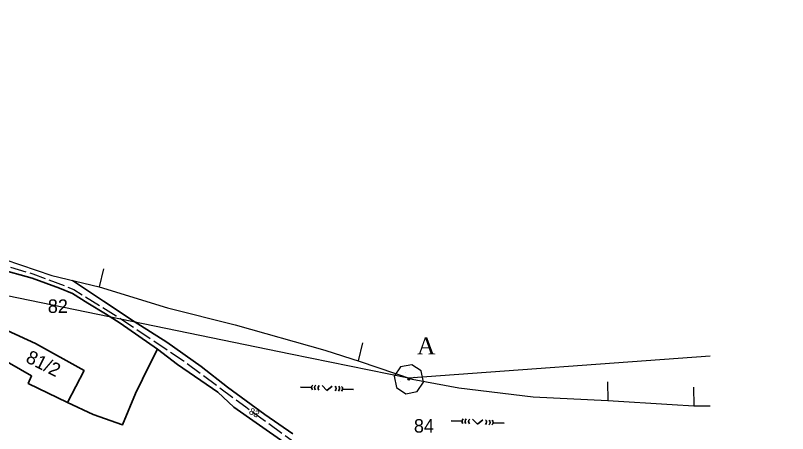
# Model space of a CAD drawing. Header units: millimetres. Extents: x -8 to 735, y -8 to 822.
# Drawn here: x 410 to 524.3, y 608.3 to 670.2 of the extents above; entities that cross this region are included whole.
import ezdxf

# ---------------------------------------------------------------- set-up
doc = ezdxf.new("R2010")
doc.units = ezdxf.units.MM
doc.header["$MEASUREMENT"] = 0
doc.linetypes.add('ACAD_ISO02W100', pattern=[15, 12, -3])
for name, color, linetype in [('Image', 7, 'Continuous'), ('Line_Road', 250, 'ACAD_ISO02W100'), ('Line_Traverse', 160, 'Continuous'), ('Poly_Village_Bndry', 250, 'Continuous'), ('Sym_Grass', 84, 'Continuous'), ('Sym_Stone_Munara', 250, 'Continuous'), ('Sym_Traverse_Stone', 5, 'Continuous'), ('Text_Survey_No', 7, 'Continuous'), ('Text_Traverse_Stone', 5, 'Continuous')]:
    doc.layers.add(name, color=color, linetype=linetype)
doc.layers.add('Poly_Survey_Bndry', color=250, linetype='Continuous', lineweight=30)
doc.layers.add('Sym_Other', color=56, linetype='Continuous', lineweight=30)
doc.styles.add('Roman', font='times.ttf')
doc.styles.add('Text Map', font='Sakal Marathi_N_Ship.TTF')
picture_1 = doc.add_image_def('image1.jpg', size_in_pixel=(8948, 12824))

# ---------------------------------------------------------------- blocks, each defined once
blk = doc.blocks.new('Sym_Traverse_Stone')
at = {"layer": 'Sym_Traverse_Stone'}
blk.add_lwpolyline([(3.22, -0.65), (2.74, 1.82), (0.65, 3.22), (-1.82, 2.74), (-3.22, 0.65), (-2.74, -1.82), (-0.65, -3.22), (1.82, -2.74)], close=True, dxfattribs=at)
blk = doc.blocks.new('MINOR TRAVERSE STATION')
at = {"linetype": 'Continuous'}
blk.add_hatch(color=0, dxfattribs=at).paths.add_polyline_path([(0.088, 0, 1), (-0.088, 0, 1)])
at = {"color": 0, "const_width": 0.00123}
blk.add_lwpolyline([(0.859, -0.557), (0, 1.044), (-0.859, -0.557)], close=True, dxfattribs=at)
at = {"color": 0}
blk.add_circle((0, 0), 0.0879, dxfattribs=at)
blk = doc.blocks.new('Pahadbhalla')
at = {"layer": 'Sym_Other'}
for points in [[(-5.93, 0.49), (-3.47, 0.49)], [(-1.12, 1.05), (0, 0)], [(1.12, 1.05), (0, 0)], [(3.47, 0.49), (5.93, 0.49)]]:
    blk.add_lwpolyline(points, dxfattribs=at)
for centre, start, end in [((-2.75, 0.52), 131.8701, 226.2798), ((-2.09, 0.52), 131.8701, 226.2798), ((-1.31, 0.52), 131.8701, 226.2798), ((1.31, 0.52), 313.7202, 48.1299), ((2.09, 0.52), 313.7202, 48.1299), ((2.75, 0.52), 313.7202, 48.1299)]:
    blk.add_arc(centre, 0.715, start, end, dxfattribs=at)
blk = doc.blocks.new('Sym_Stone_Munara_2')
blk.add_lwpolyline([(0, 1.716), (0, 0)])

msp = doc.modelspace()

# ---------------------------------------------------------------- linework, layer by layer
at = {"layer": 'Line_Road', "ltscale": 0.2, "flags": 128}
msp.add_lwpolyline([(323.16, 658.89), (336.58, 654.9), (349.21, 650.84), (360.67, 647.3), (369.05, 644.94), (380.09, 642.3), (384.15, 641.15), (392.5, 638.25), (401.62, 635.19), (412.63, 631.92), (417.28, 630.21), (418.65, 629.59), (424.94, 625.72), (434.83, 619.12), (444.11, 612.22), (453.95, 605.1), (459.4, 601.17), (463.03, 598.01), (471.22, 591.63), (475.89, 587.6), (477.85, 585.96)], dxfattribs=at)
at = {"layer": 'Line_Traverse'}
msp.add_lwpolyline([(512.14, 280.62), (448.56, 287.8), (344.26, 372.98), (267, 377.5), (237.61, 399.76), (235.72, 401.95), (199.06, 461.44), (175.36, 499.31), (159.14, 525.88), (153.97, 622.11), (242.75, 662.94), (450.74, 620.08), (468.2, 616.51), (512.82, 619.79)], dxfattribs=at)
at = {"layer": 'Poly_Survey_Bndry'}
for points in [[(402.63, 633.71), (401.06, 628.97), (400.64, 626.82), (400.17, 623.88), (403.9, 621.73), (412.42, 616.81), (411.94, 615.71), (417.76, 612.89), (421.52, 611.11), (425.87, 609.56), (427.81, 614.23), (429.87, 618.44), (431.07, 620.76)], [(407.49, 632.69), (412.53, 631.31), (416.53, 629.82), (418.48, 629), (420.75, 627.59), (423.35, 626.01), (425.52, 624.63), (431.07, 620.76), (434.01, 618.51), (439.96, 614.4), (442.35, 612.21), (445.65, 609.87), (450.25, 606.65)], [(451.07, 608.23), (446.92, 611.08), (441.43, 615.16), (437.53, 618.19), (432.44, 621.82), (427.61, 624.87), (423.04, 627.88), (418.49, 630.93)], [(417.76, 612.89), (420.19, 617.6), (413.02, 621.63), (404.57, 625.45), (402.42, 626.31), (400.64, 626.82)]]:
    msp.add_lwpolyline(points, dxfattribs=at)
at = {"layer": 'Poly_Village_Bndry'}
msp.add_lwpolyline([(342.66, 655.43), (353.56, 651.75), (362.02, 649.46), (376.31, 644.69), (387.52, 641.42), (393.34, 639.92), (395.6, 639.18), (403.78, 635.65), (415.44, 631.66), (422.44, 629.99), (432.52, 626.89), (442.56, 624.38), (455.82, 620.63), (461.02, 618.96), (468.75, 616.33), (475.66, 615.07), (486.65, 613.72), (497.7, 613.18), (507.19, 612.56), (510.41, 612.39), (512.82, 612.39)], dxfattribs=at)

# ---------------------------------------------------------------- block references
at = {"layer": 'Sym_Grass', "xscale": 0.6622339408765006, "yscale": 0.6622339408765006, "zscale": 0.6622339408765006, "rotation": 357.2532072150845}
for p in [(456.13, 614.66), (478.39, 609.67)]:
    msp.add_blockref('Pahadbhalla', p, dxfattribs=at)
at = {"layer": 'Sym_Stone_Munara'}
for p, xscale, yscale, zscale, rotation in [((422.44, 629.99), 1.599555575132975, 1.599555575132975, 1.599555575132975, 346.8063334899034), ((460.75, 619.05), 1.599555575132975, 1.599555575132975, 1.599555575132975, 346.8063334899034), ((497.7, 613.18), 1.599555575132975, 1.599555575132975, 1.599555575132975, 1.236361050778394), ((510.41, 612.39), 1.599555575132976, 1.599555575132976, 1.599555575132976, 1.236361050778394)]:
    msp.add_blockref('Sym_Stone_Munara_2', p, dxfattribs=dict(at, xscale=xscale, yscale=yscale, zscale=zscale, rotation=rotation))
at = {"layer": 'Sym_Stone_Munara', "xscale": 1.831406235785051, "yscale": 1.831406235785051, "zscale": 1.831406235785051}
msp.add_blockref('MINOR TRAVERSE STATION', (468.24, 616.33), dxfattribs=at)
at = {"layer": 'Sym_Traverse_Stone', "xscale": 0.666876543296342, "yscale": 0.666876543296342, "zscale": 0.666876543296342}
msp.add_blockref('Sym_Traverse_Stone', (468.24, 616.33), dxfattribs=at)

# ---------------------------------------------------------------- texts
at = {"layer": 'Text_Survey_No', "style": 'Text Map'}
for s, p in [('82', (414.82, 626.14)), ('84', (468.99, 608.42))]:
    msp.add_text(s, height=2, dxfattribs=at).set_placement(p)
for s, height, rotation, p in [('81/2', 2, 333.3344, (411.41, 618.93)), ('83', 1, 333.1817, (444.48, 611.26))]:
    msp.add_text(s, height=height, rotation=rotation, dxfattribs=at).set_placement(p)
at = {"layer": 'Text_Traverse_Stone', "style": 'Roman'}
msp.add_text('A', height=2.5, dxfattribs=at).set_placement((469.45, 620.01))

# ---------------------------------------------------------------- pictures from other files: only their frames are drawn
at = {"layer": 'Image'}
image = msp.add_image(picture_1, insert=(0, 0), size_in_units=(568.2, 814.33), dxfattribs=at)
image.dxf.flags = 7

doc.saveas('drawing.dxf')
